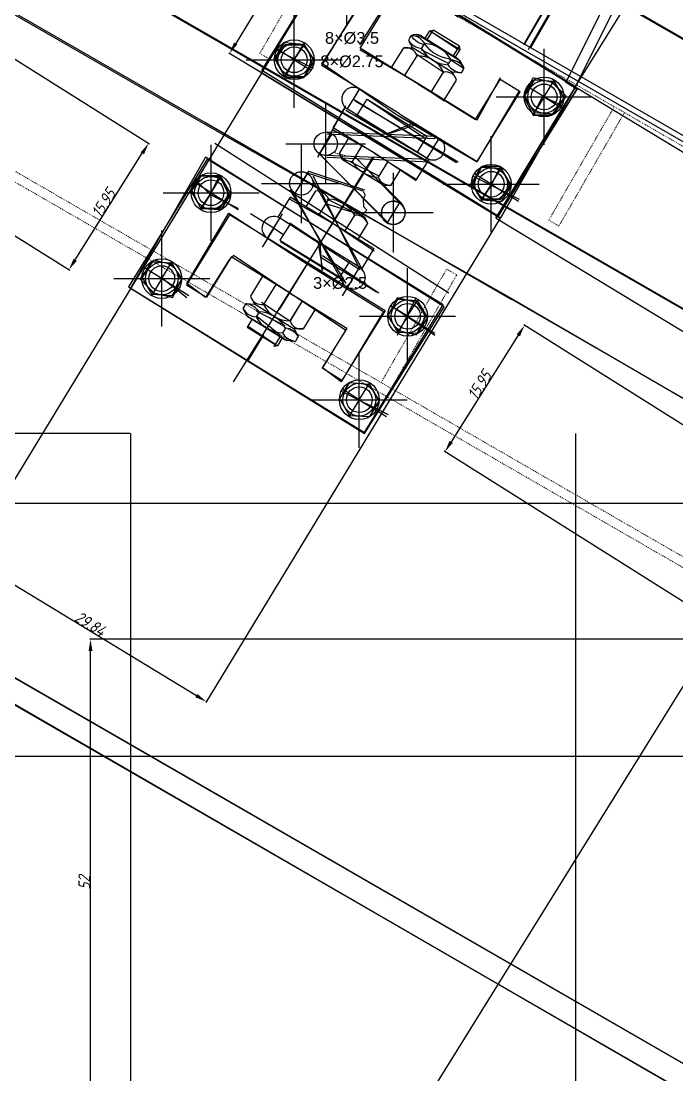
# Model space of a CAD drawing. Header units: millimetres. Extents: x 2787 to 6144, y -18 to 478.
# Drawn here: x 3109.3 to 3179.3, y 176.5 to 289 of the extents above; entities that cross this region are included whole.
import ezdxf

# ---------------------------------------------------------------- set-up
doc = ezdxf.new("R2010")
doc.units = ezdxf.units.MM
for name, pattern in [('ACAD_ISO02W100', [15, 12, -3]), ('CENTER', [50.8, 31.75, -6.35, 6.35, -6.35]), ('CENTER2', [28.575, 19.05, -3.175, 3.175, -3.175]), ('HIDDEN', [0.2, 0.1, -0.1])]:
    doc.linetypes.add(name, pattern=pattern)
for name, color, linetype in [('ADIM', 3, 'Continuous'), ('ADIM_CENTER', 1, 'Continuous'), ('ADIM_CLEAN', 3, 'Continuous'), ('ADIM_CLEAN_L', 3, 'Continuous')]:
    doc.layers.add(name, color=color, linetype=linetype)
for name, color, linetype, lineweight in [('图层1', 1, 'CENTER2', 25), ('图层2', 160, 'Continuous', 25), ('粗实线层', 7, 'Continuous', 35), ('虚线', 8, 'ACAD_ISO02W100', 13)]:
    doc.layers.add(name, color=color, linetype=linetype, lineweight=lineweight)
doc.styles.get("Standard").update_dxf_attribs({"font": 'gbeitc.shx', "bigfont": 'gbcbig.shx'})
doc.dimstyles.new('ADIM', dxfattribs={"dimscale": 0.5, "dimtxt": 2.5, "dimasz": 2.5, "dimexe": 0.18, "dimexo": 0.0625, "dimgap": 0.09, "dimtad": 1, "dimdec": 4, "dimzin": 0, "dimdsep": 46, "dimtxsty": 'Standard', "dimcen": 0.09, "dimadec": 0, "dimazin": 0, "dimtfac": 1, "dimtdec": 4, "dimtofl": 0, "dimtmove": 0, "dimatfit": 3, "dimfxl": 1, "dimtolj": 1, "dimtzin": 0, "dimarcsym": 0})

# ---------------------------------------------------------------- blocks, each defined once
blk = doc.blocks.new('*D18')
at = {"layer": 'ADIM', "color": 0, "lineweight": -2, "transparency": 16777216}
for p, q in [((3249.97, 223), (3116.64, 223)), ((3116.73, 172.25), (3116.73, 221.75)), ((3249.97, 171), (3116.64, 171))]:
    blk.add_line(p, q, dxfattribs=at)
at = {"layer": 'ADIM', "color": 0, "transparency": 16777216}
for points in [[(3116.52, 221.75), (3116.94, 221.75), (3116.73, 223)], [(3116.52, 172.25), (3116.94, 172.25), (3116.73, 171)]]:
    blk.add_solid(points, dxfattribs=at)
at = {"layer": 'Defpoints', "color": 0, "transparency": 16777216}
for p in [(3116.73, 223), (3250, 223), (3250, 171)]:
    blk.add_point(p, dxfattribs=at)
at = {"layer": 'ADIM', "color": 0, "transparency": 16777216, "insert": (3116.06, 197), "char_height": 1.25, "attachment_point": 5, "rotation": 90}
blk.add_mtext('\\A1;52', dxfattribs=at)
blk = doc.blocks.new('*D117')
at = {"layer": 'ADIM', "color": 0, "lineweight": -2, "transparency": 16777216}
for p, q in [((3192.47, 238.02), (3162.99, 256.58)), ((3162.4, 255.47), (3155.24, 244.09)), ((3183.97, 224.52), (3154.49, 243.08))]:
    blk.add_line(p, q, dxfattribs=at)
at = {"layer": 'ADIM', "color": 0, "transparency": 16777216}
for points in [[(3162.23, 255.58), (3162.58, 255.36), (3163.07, 256.53)], [(3155.06, 244.2), (3155.41, 243.98), (3154.57, 243.03)]]:
    blk.add_solid(points, dxfattribs=at)
at = {"layer": 'Defpoints', "color": 0, "transparency": 16777216}
for p in [(3154.57, 243.03), (3192.5, 238), (3184, 224.5)]:
    blk.add_point(p, dxfattribs=at)
at = {"layer": 'ADIM', "color": 0, "transparency": 16777216, "insert": (3158.25, 250.14), "char_height": 1.25, "attachment_point": 5, "rotation": 57.8043}
blk.add_mtext('\\A1;15.95', dxfattribs=at)
blk = doc.blocks.new('*D118')
at = {"layer": 'ADIM', "color": 0, "lineweight": -2, "transparency": 16777216}
for p, q in [((3183.98, 224.47), (3152.55, 173.77)), ((3208.98, 208.97), (3177.55, 158.27)), ((3153.66, 173.19), (3176.54, 159.01))]:
    blk.add_line(p, q, dxfattribs=at)
at = {"layer": 'ADIM', "color": 0, "transparency": 16777216}
for points in [[(3153.77, 173.37), (3153.55, 173.02), (3152.6, 173.85)], [(3176.65, 159.19), (3176.43, 158.83), (3177.6, 158.35)]]:
    blk.add_solid(points, dxfattribs=at)
at = {"layer": 'Defpoints', "color": 0, "transparency": 16777216}
for p in [(3184, 224.5), (3209, 209), (3177.6, 158.35)]:
    blk.add_point(p, dxfattribs=at)
at = {"layer": 'ADIM', "color": 0, "transparency": 16777216, "insert": (3165.45, 166.67), "char_height": 1.25, "attachment_point": 5, "rotation": 328.2011}
blk.add_mtext('\\A1;29.42', dxfattribs=at)
blk = doc.blocks.new('*D121')
at = {"layer": 'ADIM', "color": 0, "lineweight": -2, "transparency": 16777216}
for p, q in [((3185.47, 237.5), (3101.62, 237.5)), ((3101.71, 211.75), (3101.71, 236.25)), ((3185.47, 210.5), (3101.62, 210.5))]:
    blk.add_line(p, q, dxfattribs=at)
at = {"layer": 'ADIM', "color": 0, "transparency": 16777216}
for points in [[(3101.5, 236.25), (3101.92, 236.25), (3101.71, 237.5)], [(3101.5, 211.75), (3101.92, 211.75), (3101.71, 210.5)]]:
    blk.add_solid(points, dxfattribs=at)
at = {"layer": 'Defpoints', "color": 0, "transparency": 16777216}
for p in [(3101.71, 237.5), (3185.5, 237.5), (3185.5, 210.5)]:
    blk.add_point(p, dxfattribs=at)
at = {"layer": 'ADIM', "color": 0, "transparency": 16777216, "insert": (3101.04, 224), "char_height": 1.25, "attachment_point": 5, "rotation": 90}
blk.add_mtext('\\A1;27', dxfattribs=at)
blk = doc.blocks.new('*D144')
at = {"layer": 'ADIM', "color": 0, "lineweight": -2, "transparency": 16777216}
for p, q in [((3143.52, 297.53), (3174.95, 348.23)), ((3198.84, 333.31), (3175.96, 347.49)), ((3168.52, 282.03), (3199.95, 332.73))]:
    blk.add_line(p, q, dxfattribs=at)
at = {"layer": 'ADIM', "color": 0, "transparency": 16777216}
for points in [[(3176.07, 347.67), (3175.85, 347.31), (3174.9, 348.15)], [(3198.95, 333.48), (3198.73, 333.13), (3199.9, 332.65)]]:
    blk.add_solid(points, dxfattribs=at)
at = {"layer": 'Defpoints', "color": 0, "transparency": 16777216}
for p in [(3174.9, 348.15), (3143.5, 297.5), (3168.5, 282)]:
    blk.add_point(p, dxfattribs=at)
at = {"layer": 'ADIM', "color": 0, "transparency": 16777216, "insert": (3187.76, 340.97), "char_height": 1.25, "attachment_point": 5, "rotation": 328.2011}
blk.add_mtext('\\A1;29.42', dxfattribs=at)
blk = doc.blocks.new('*D147')
at = {"layer": 'ADIM', "color": 0, "lineweight": -2, "transparency": 16777216}
for p, q in [((3143.47, 297.52), (3140, 299.62)), ((3139.43, 298.51), (3132.23, 286.64)), ((3134.97, 283.52), (3131.5, 285.62))]:
    blk.add_line(p, q, dxfattribs=at)
at = {"layer": 'ADIM', "color": 0, "transparency": 16777216}
for points in [[(3139.25, 298.62), (3139.61, 298.4), (3140.08, 299.58)], [(3132.05, 286.75), (3132.41, 286.54), (3131.58, 285.58)]]:
    blk.add_solid(points, dxfattribs=at)
at = {"layer": 'Defpoints', "color": 0, "transparency": 16777216}
for p in [(3143.5, 297.5), (3131.58, 285.58), (3135, 283.5)]:
    blk.add_point(p, dxfattribs=at)
at = {"layer": 'ADIM', "color": 0, "transparency": 16777216, "insert": (3135.26, 292.92), "char_height": 1.25, "attachment_point": 5, "rotation": 58.7363}
blk.add_mtext('\\A1;16.38', dxfattribs=at)
blk = doc.blocks.new('*D148')
at = {"layer": 'ADIM', "color": 0, "lineweight": -2, "transparency": 16777216}
for p, q in [((3134.98, 283.47), (3103.55, 231.76)), ((3160.48, 267.97), (3129.05, 216.26)), ((3104.67, 231.19), (3128.03, 216.99))]:
    blk.add_line(p, q, dxfattribs=at)
at = {"layer": 'ADIM', "color": 0, "transparency": 16777216}
for points in [[(3104.77, 231.37), (3104.56, 231.01), (3103.6, 231.84)], [(3128.14, 217.17), (3127.92, 216.81), (3129.1, 216.34)]]:
    blk.add_solid(points, dxfattribs=at)
at = {"layer": 'Defpoints', "color": 0, "transparency": 16777216}
for p in [(3135, 283.5), (3160.5, 268), (3129.1, 216.34)]:
    blk.add_point(p, dxfattribs=at)
at = {"layer": 'ADIM', "color": 0, "transparency": 16777216, "insert": (3116.7, 224.66), "char_height": 1.25, "attachment_point": 5, "rotation": 328.707}
blk.add_mtext('\\A1;29.84', dxfattribs=at)
blk = doc.blocks.new('*D150')
at = {"layer": 'ADIM', "color": 0, "lineweight": -2, "transparency": 16777216}
for p, q in [((3168.53, 281.98), (3198.93, 263.53)), ((3160.03, 267.98), (3190.43, 249.53)), ((3198.2, 262.5), (3191, 250.64))]:
    blk.add_line(p, q, dxfattribs=at)
at = {"layer": 'ADIM', "color": 0, "transparency": 16777216}
for points in [[(3198.02, 262.61), (3198.38, 262.4), (3198.85, 263.57)], [(3190.82, 250.75), (3191.18, 250.53), (3190.35, 249.57)]]:
    blk.add_solid(points, dxfattribs=at)
at = {"layer": 'Defpoints', "color": 0, "transparency": 16777216}
for p in [(3168.5, 282), (3160, 268), (3190.35, 249.57)]:
    blk.add_point(p, dxfattribs=at)
at = {"layer": 'ADIM', "color": 0, "transparency": 16777216, "insert": (3194.03, 256.92), "char_height": 1.25, "attachment_point": 5, "rotation": 58.7363}
blk.add_mtext('\\A1;16.38', dxfattribs=at)
blk = doc.blocks.new('*D152')
at = {"layer": 'ADIM', "color": 0, "lineweight": -2, "transparency": 16777216}
for p, q in [((3173.6, 297.5), (3170.8, 298.9)), ((3167.51, 282.53), (3174.76, 297.02)), ((3168.51, 282.03), (3175.76, 296.52)), ((3176.84, 295.88), (3177.95, 295.32))]:
    blk.add_line(p, q, dxfattribs=at)
at = {"layer": 'ADIM', "color": 0, "transparency": 16777216}
for points in [[(3173.69, 297.68), (3173.51, 297.31), (3174.72, 296.94)], [(3176.93, 296.06), (3176.74, 295.69), (3175.72, 296.44)]]:
    blk.add_solid(points, dxfattribs=at)
at = {"layer": 'Defpoints', "color": 0, "transparency": 16777216}
for p in [(3174.72, 296.94), (3167.5, 282.5), (3168.5, 282)]:
    blk.add_point(p, dxfattribs=at)
at = {"layer": 'ADIM', "color": 0, "transparency": 16777216, "insert": (3171.94, 299.08), "char_height": 1.25, "attachment_point": 5, "rotation": 333.4349}
blk.add_mtext('\\A1;1.12', dxfattribs=at)
blk = doc.blocks.new('*D154')
at = {"layer": 'ADIM', "color": 0, "lineweight": -2, "transparency": 16777216}
for p, q in [((3121, 244.97), (3121, 117.49)), ((3168.5, 244.97), (3168.5, 117.49)), ((3122.25, 117.58), (3167.25, 117.58))]:
    blk.add_line(p, q, dxfattribs=at)
at = {"layer": 'ADIM', "color": 0, "transparency": 16777216}
for points in [[(3122.25, 117.79), (3122.25, 117.38), (3121, 117.58)], [(3167.25, 117.79), (3167.25, 117.38), (3168.5, 117.58)]]:
    blk.add_solid(points, dxfattribs=at)
at = {"layer": 'Defpoints', "color": 0, "transparency": 16777216}
for p in [(3121, 245), (3168.5, 245), (3168.5, 117.58)]:
    blk.add_point(p, dxfattribs=at)
at = {"layer": 'ADIM', "color": 0, "transparency": 16777216, "insert": (3144.75, 118.25), "char_height": 1.25, "attachment_point": 5}
blk.add_mtext('\\A1;47.5', dxfattribs=at)
blk = doc.blocks.new('*D155')
at = {"layer": 'ADIM', "color": 0, "lineweight": -2, "transparency": 16777216}
for p, q in [((3120.97, 297.5), (2986.36, 297.5)), ((2986.45, 246.25), (2986.45, 296.25)), ((3120.97, 245), (2986.36, 245))]:
    blk.add_line(p, q, dxfattribs=at)
at = {"layer": 'ADIM', "color": 0, "transparency": 16777216}
for points in [[(2986.24, 296.25), (2986.66, 296.25), (2986.45, 297.5)], [(2986.24, 246.25), (2986.66, 246.25), (2986.45, 245)]]:
    blk.add_solid(points, dxfattribs=at)
at = {"layer": 'Defpoints', "color": 0, "transparency": 16777216}
for p in [(2986.45, 297.5), (3121, 297.5), (3121, 245)]:
    blk.add_point(p, dxfattribs=at)
at = {"layer": 'ADIM', "color": 0, "transparency": 16777216, "insert": (2985.78, 271.25), "char_height": 1.25, "attachment_point": 5, "rotation": 90}
blk.add_mtext('\\A1;52.5', dxfattribs=at)
blk = doc.blocks.new('*D172')
at = {"layer": 'ADIM', "color": 0, "lineweight": -2, "transparency": 16777216}
for p, q in [((3093.53, 294.48), (3123.01, 275.92)), ((3085.03, 280.98), (3114.51, 262.42)), ((3115.1, 263.53), (3122.26, 274.91))]:
    blk.add_line(p, q, dxfattribs=at)
at = {"layer": 'ADIM', "color": 0, "transparency": 16777216}
for points in [[(3122.09, 275.02), (3122.44, 274.8), (3122.93, 275.97)], [(3114.92, 263.64), (3115.27, 263.42), (3114.43, 262.47)]]:
    blk.add_solid(points, dxfattribs=at)
at = {"layer": 'Defpoints', "color": 0, "transparency": 16777216}
for p in [(3093.5, 294.5), (3085, 281), (3122.93, 275.97)]:
    blk.add_point(p, dxfattribs=at)
at = {"layer": 'ADIM', "color": 0, "transparency": 16777216, "insert": (3118.11, 269.58), "char_height": 1.25, "attachment_point": 5, "rotation": 57.8043}
blk.add_mtext('\\A1;15.95', dxfattribs=at)

msp = doc.modelspace()

# ---------------------------------------------------------------- linework, layer by layer
at = {"color": 7, "linetype": 'Continuous'}
for p, q in [((3301.98786, 206.39642), (2916.78722, 428.70611)), ((3293.99028, 192.53862), (2941.90922, 395.73441)), ((3205.46326, 160.0732), (2948.79704, 308.25951)), ((3128.9315, 278.18382), (3082.11669, 305.18357)), ((3171.01148, 300.34857), (3163.07398, 286.60041)), ((3171.66107, 299.97368), (3163.72357, 286.22553)), ((3168.21026, 293.99671), (3214.11423, 267.50472)), ((3161.71407, 259.25679), (3128.9315, 278.18382)), ((3210.45581, 231.11574), (3161.62254, 259.35495))]:
    msp.add_line(p, q, dxfattribs=at)
for p, q in [((3141.42877, 284.27869), (3146.02364, 291.72514)), ((3145.58784, 286.25544), (3148.1512, 290.41232)), ((3150.83894, 287.2322), (3150.67484, 286.96626)), ((3150.75824, 287.282), (3150.75824, 287.282)), ((3150.83894, 287.2322), (3151.00304, 287.49815)), ((3151.00304, 287.49815), (3151.9074, 287.4542)), ((3151.9074, 287.4542), (3156.16252, 284.82856)), ((3152.43602, 287.12801), (3152.95816, 287.98087)), ((3152.64878, 286.99673), (3152.43602, 287.12801)), ((3152.64878, 286.99673), (3153.32117, 288.06962)), ((3152.95816, 287.98087), (3153.32117, 288.06962)), ((3152.95816, 287.98087), (3156.19251, 285.9851)), ((3156.1123, 286.34688), (3153.32117, 288.06962)), ((3145.51029, 286.13254), (3145.58784, 286.25544)), ((3151.68021, 282.32536), (3145.51029, 286.13254)), ((3148.86138, 284.06515), (3150.18548, 286.1857)), ((3150.18548, 286.1857), (3151.11971, 286.17766)), ((3150.67484, 286.96626), (3151.11971, 286.17766)), ((3153.25559, 284.87843), (3151.11971, 286.17766)), ((3152.08454, 286.0964), (3152.41644, 286.626)), ((3155.44761, 285.26969), (3156.1123, 286.34688)), ((3155.66037, 285.13841), (3156.19252, 285.98506)), ((3156.19252, 285.98506), (3156.1123, 286.34688)), ((3150.26769, 283.19737), (3151.59529, 285.31574)), ((3150.26769, 283.19737), (3151.59529, 285.31574)), ((3153.25559, 284.87843), (3155.39147, 283.57919)), ((3154.88967, 284.36548), (3155.21787, 284.89737)), ((3155.44761, 285.26969), (3155.66037, 285.13841)), ((3156.63931, 284.0541), (3156.16252, 284.82856)), ((3149.71098, 279.13402), (3141.42877, 284.27869)), ((3151.66535, 282.33494), (3148.84634, 284.07443)), ((3151.68021, 282.32536), (3148.86138, 284.06515)), ((3156.4752, 283.78815), (3156.3111, 283.52221)), ((3156.4752, 283.78815), (3156.63931, 284.0541)), ((3150.25247, 283.20635), (3150.25265, 283.20665)), ((3151.66517, 282.33464), (3150.25247, 283.20635)), ((3151.68039, 282.32566), (3150.26769, 283.19737)), ((3153.09281, 281.4535), (3154.41304, 283.59306)), ((3153.09281, 281.4535), (3154.42402, 283.5696)), ((3154.49922, 280.58587), (3155.81204, 282.71343)), ((3155.81204, 282.71343), (3155.39147, 283.57919)), ((3156.3111, 283.52221), (3155.39147, 283.57919)), ((3156.2448, 283.52929), (3156.25015, 283.52598)), ((3157.83527, 278.52776), (3160.48348, 282.80263)), ((3162.61104, 281.48981), (3160.48348, 282.80263)), ((3151.66535, 282.33494), (3157.83527, 278.52776)), ((3151.68021, 282.32536), (3151.68039, 282.32566)), ((3151.68021, 282.32536), (3154.49922, 280.58587)), ((3151.68021, 282.32536), (3153.09281, 281.4535)), ((3158.00095, 274.01869), (3162.61104, 281.48981)), ((3145.20771, 278.97714), (3146.25138, 280.68324)), ((3146.25138, 280.68324), (3152.63703, 276.74961)), ((3142.62229, 277.63806), (3143.93511, 279.76562)), ((3152.64569, 274.38552), (3144.14012, 279.64434)), ((3148.40049, 277.01024), (3145.20771, 278.97714)), ((3148.40049, 277.01024), (3151.25837, 278.17687)), ((3149.70347, 279.13868), (3158.00095, 274.01869)), ((3149.71098, 279.13402), (3149.71099, 279.13404)), ((3149.71098, 279.13402), (3153.96609, 276.50838)), ((3153.6547, 276.69463), (3142.01178, 277.15793)), ((3147.09016, 274.88114), (3142.62229, 277.63806)), ((3144.32433, 276.5878), (3143.27194, 274.88708)), ((3147.09016, 274.88114), (3144.32433, 276.5878)), ((3147.74175, 275.94268), (3147.72411, 275.91411)), ((3147.74175, 275.94268), (3147.74175, 275.94268)), ((3148.28204, 276.81828), (3148.27928, 276.81843)), ((3152.63703, 276.74961), (3151.6032, 275.03754)), ((3148.3913, 267.47379), (3141.10003, 274.917)), ((3152.86981, 274.23711), (3141.7501, 274.67186)), ((3143.63508, 274.22235), (3143.27194, 274.88708)), ((3145.70475, 275.73602), (3144.65979, 274.04154)), ((3147.08767, 274.88268), (3145.70475, 275.73602)), ((3147.08767, 274.88268), (3151.54869, 272.1147)), ((3147.08767, 274.88268), (3148.46846, 274.02593)), ((3145.84774, 272.85702), (3143.63508, 274.22235)), ((3144.97084, 274.54594), (3150.00533, 269.35256)), ((3148.46846, 274.02593), (3147.43991, 272.34779)), ((3151.54869, 272.1147), (3152.86981, 274.23711)), ((3152.6457, 274.38553), (3152.64569, 274.38552)), ((3152.86981, 274.23711), (3152.88879, 274.26759)), ((3152.86981, 274.23711), (3153.00726, 274.23174)), ((3145.84282, 270.87828), (3139.80203, 272.81346)), ((3145.84298, 272.85996), (3148.05564, 271.49462)), ((3146.04961, 273.19482), (3146.05359, 273.19239)), ((3148.8229, 271.50522), (3149.87587, 273.20559)), ((3151.99689, 273.31702), (3151.97926, 273.28844)), ((3145.68823, 262.59863), (3140.31268, 272.34237)), ((3148.05564, 271.49462), (3148.8229, 271.50522)), ((3148.8213, 271.50619), (3148.8229, 271.50522)), ((3138.05267, 270.23253), (3136.73985, 268.10497)), ((3142.52054, 267.4756), (3138.05267, 270.23253)), ((3143.84372, 260.79495), (3138.208, 270.99352)), ((3138.49478, 270.48766), (3138.49019, 270.49568)), ((3138.49096, 270.48147), (3138.49478, 270.48766)), ((3139.75471, 269.18227), (3140.80283, 270.88563)), ((3141.55982, 270.85918), (3140.80283, 270.88563)), ((3143.77248, 269.49385), (3141.55982, 270.85918)), ((3145.84587, 270.87211), (3145.84282, 270.87828)), ((3142.52054, 267.4756), (3139.75471, 269.18227)), ((3141.13513, 268.33047), (3142.18099, 270.02439)), ((3143.48721, 269.01128), (3141.86967, 269.52016)), ((3143.47124, 269.0163), (3143.56109, 269.16192)), ((3143.56109, 269.16192), (3143.56505, 269.15945)), ((3143.76772, 269.49678), (3145.98038, 268.13145)), ((3149.7247, 269.63471), (3149.1522, 269.81811)), ((3149.72747, 269.63919), (3149.70412, 269.60135)), ((3131.58205, 268.32108), (3126.98718, 260.87463)), ((3139.89473, 263.2258), (3131.58205, 268.32108)), ((3145.45507, 262.73239), (3136.94019, 267.97612)), ((3142.51804, 267.47714), (3141.13513, 268.33047)), ((3143.47124, 269.0163), (3145.68277, 268.32055)), ((3143.90306, 266.62724), (3144.94168, 268.29916)), ((3145.98038, 268.13145), (3146.31501, 267.44093)), ((3138.01532, 267.32114), (3136.95849, 265.62316)), ((3141.20522, 265.34958), (3138.01532, 267.32114)), ((3142.51804, 267.47714), (3146.99273, 264.7313)), ((3142.51804, 267.47714), (3143.90306, 266.62724)), ((3146.31501, 267.44093), (3145.26747, 265.73721)), ((3146.31342, 267.44192), (3146.31501, 267.44093)), ((3148.38853, 267.46931), (3148.76934, 267.3495)), ((3141.86396, 266.41714), (3141.88159, 266.44572)), ((3141.86396, 266.41714), (3141.86396, 266.41714)), ((3136.95849, 265.62316), (3143.33818, 261.67988)), ((3141.32367, 265.54154), (3141.20522, 265.34958)), ((3141.20522, 265.34958), (3141.32367, 265.54154)), ((3141.20522, 265.34958), (3141.4442, 262.27202)), ((3141.32367, 265.54154), (3141.3223, 265.54394)), ((3146.99273, 264.7313), (3145.68823, 262.59863)), ((3131.68051, 263.71721), (3129.11474, 259.56181)), ((3131.75558, 263.84164), (3131.68051, 263.71721)), ((3137.9255, 260.03446), (3131.75558, 263.84164)), ((3139.8872, 263.23042), (3148.18467, 258.11042)), ((3139.89473, 263.2258), (3139.89472, 263.22578)), ((3139.89473, 263.2258), (3144.14985, 260.60016)), ((3143.33818, 261.67988), (3144.40476, 263.37174)), ((3145.45506, 262.73237), (3145.45507, 262.73239)), ((3145.68823, 262.59863), (3145.66949, 262.568)), ((3145.68823, 262.59863), (3145.75467, 262.47819)), ((3135.1063, 261.77365), (3133.8048, 259.63915)), ((3137.91027, 260.04344), (3135.09126, 261.78293)), ((3137.9255, 260.03446), (3135.1063, 261.77365)), ((3126.98718, 260.87463), (3129.11474, 259.56181)), ((3136.51261, 260.90587), (3135.21464, 258.76923)), ((3136.51261, 260.90587), (3135.21464, 258.76923)), ((3136.49776, 260.91546), (3136.49757, 260.91516)), ((3137.91046, 260.04374), (3136.49776, 260.91546)), ((3137.92531, 260.03416), (3136.51261, 260.90587)), ((3137.91027, 260.04344), (3144.08019, 256.23626)), ((3137.9255, 260.03446), (3137.92531, 260.03416)), ((3137.9255, 260.03446), (3140.74451, 258.29498)), ((3137.9255, 260.03446), (3139.33829, 259.1629)), ((3133.8048, 259.63915), (3134.23097, 258.80775)), ((3139.33829, 259.1629), (3138.01806, 257.02333)), ((3139.33829, 259.1629), (3138.04396, 257.02404)), ((3133.16251, 258.58575), (3132.9984, 258.31981)), ((3132.9984, 258.31981), (3133.44327, 257.53121)), ((3133.0818, 258.63555), (3133.0818, 258.63555)), ((3133.16251, 258.58575), (3133.32661, 258.8517)), ((3133.32661, 258.8517), (3134.23097, 258.80775)), ((3136.35011, 257.48139), (3134.23097, 258.80775)), ((3134.73631, 257.98184), (3134.41181, 257.44766)), ((3140.74451, 258.29498), (3139.43169, 256.16742)), ((3148.18467, 258.11042), (3143.57458, 250.6393)), ((3133.44327, 257.53121), (3137.69839, 254.90557)), ((3133.9719, 257.20502), (3133.44379, 256.35585)), ((3134.18465, 257.07374), (3133.9719, 257.20502)), ((3136.35011, 257.48139), (3138.46926, 256.15504)), ((3133.44379, 256.35585), (3136.67814, 254.36008)), ((3137.54144, 256.25092), (3137.21323, 255.71903)), ((3139.43169, 256.16742), (3138.46926, 256.15504)), ((3138.93263, 255.35864), (3138.46926, 256.15504)), ((3144.08019, 256.23626), (3141.44702, 251.95212)), ((3136.98349, 255.34671), (3136.3188, 254.26952)), ((3137.19624, 255.21542), (3136.67818, 254.36008)), ((3136.98349, 255.34671), (3137.19624, 255.21542)), ((3138.60443, 254.82675), (3137.69839, 254.90557)), ((3138.76853, 255.0927), (3138.60443, 254.82675)), ((3138.76853, 255.0927), (3138.93263, 255.35864)), ((3138.89657, 255.41473), (3138.90192, 255.41142)), ((3136.67818, 254.36008), (3136.3188, 254.26952)), ((3143.57458, 250.6393), (3141.44702, 251.95212))]:
    msp.add_line(p, q)
for points in [[(3167.45212, 282.54174), (3168.64068, 281.80833), (3160.23863, 268.19196), (3135.02707, 283.74888), (3143.42912, 297.36525), (3156.18062, 289.49687)], [(3145.84587, 270.87211), (3146.05635, 270.44698), (3145.82445, 270.01644), (3145.87274, 269.21899), (3146.23902, 268.84113), (3145.67951, 268.31749)]]:
    msp.add_lwpolyline(points)
for points in [[(3135.09405, 283.74701), (3160.30561, 268.19009), (3168.70766, 281.80646), (3143.4961, 297.36338)], [(3120.78251, 260.66412), (3145.99407, 245.1072), (3154.39612, 258.72357), (3129.18456, 274.28049)]]:
    msp.add_lwpolyline(points, close=True)
for centre, radius in [((3138.47809, 284.90285), 2.125), ((3138.47809, 284.90285), 1.375), ((3165.15502, 280.93473), 2.125), ((3165.15502, 280.93473), 1.375), ((3141.84618, 275.91895), 1.25), ((3159.51485, 271.60388), 2.125), ((3129.59493, 270.69854), 2.125), ((3139.24113, 271.69719), 1.25), ((3159.51485, 271.60388), 1.375), ((3129.59493, 270.69854), 1.375), ((3149.04771, 268.53757), 1.25), ((3149.06829, 268.57093), 1.25), ((3124.33853, 261.52835), 2.125), ((3124.33853, 261.52835), 1.375), ((3150.58656, 257.50093), 2.125), ((3150.58656, 257.50093), 1.375), ((3145.42832, 248.59136), 2.125), ((3145.42832, 248.59136), 1.375)]:
    msp.add_circle(centre, radius)
for centre, radius, start, end in [((3150.87562, 285.71029), 1.79239, 30.7229581, 85.9233105), ((3150.37837, 284.92097), 1.27935, 17.9730975, 98.6715525), ((3152.41138, 288.2033), 2.1321, 215.4643928, 261.1818758), ((3155.07391, 287.80252), 3.44198, 209.7146966, 266.931572), ((3152.29871, 283.30089), 3.32719, 28.6740582, 87.9722104), ((3151.68997, 282.30479), 3.01244, 24.8258158, 91.8010019), ((3154.97358, 282.86595), 2.04606, 35.4999467, 83.1427098), ((3156.48111, 285.42842), 1.91378, 213.7392975, 264.903359), ((3154.6678, 282.41159), 1.18338, 14.7772944, 101.8879829), ((3144.80003, 280.70595), 1.25, 58.3231343, 238.134317), ((3144.80003, 280.70595), 1.25, 327.9174316, 329.1718371), ((3153.30968, 275.4446), 1.25, 237.9144148, 58.3231343), ((3144.66232, 275.60746), 1.56592, 207.3897692, 269.90746), ((3147.69901, 275.9016), 3.56324, 211.4672846, 265.8299447), ((3148.70728, 272.87355), 1.3721, 202.5306151, 274.8636076), ((3140.78251, 269.31984), 1.56592, 26.7388086, 89.2564994), ((3141.88152, 266.47376), 3.56324, 30.8163239, 85.178984), ((3136.28728, 266.91018), 1.25, 58.5119516, 238.3231343), ((3145.04015, 266.93059), 1.3721, 21.782661, 94.1156535), ((3136.28728, 266.91018), 1.25, 327.4744315, 328.728837), ((3144.80626, 261.66394), 1.25, 238.3231343, 58.7318538), ((3135.02171, 260.03395), 1.27935, 197.9747161, 278.6731711), ((3134.53923, 259.23552), 1.79239, 210.7229581, 265.9233105), ((3132.99976, 256.7448), 2.1321, 35.4643928, 81.1818758), ((3134.55206, 254.54479), 3.44198, 29.7146966, 86.931572), ((3137.94826, 260.03496), 3.01244, 204.8452667, 271.8204528), ((3137.33096, 259.04414), 3.32719, 208.6740582, 267.9722104), ((3139.1883, 257.3255), 1.18338, 194.7582857, 281.8689742), ((3138.91934, 256.84843), 2.04606, 213.5035588, 261.1463219), ((3137.30512, 254.35179), 1.91378, 31.7429096, 82.9069711)]:
    msp.add_arc(centre, radius, start, end)
at = {"layer": 'ADIM_CENTER', "linetype": 'CENTER'}
for p, q in [((3144.09913, 288.62332), (3144.09913, 298.87332)), ((3144.09913, 288.99832), (3144.09913, 298.49832)), ((3138.47809, 279.77785), (3138.47809, 290.02785)), ((3138.47809, 280.15285), (3138.47809, 289.65285)), ((3138.47809, 280.52785), (3138.47809, 289.27785)), ((3165.15502, 275.80973), (3165.15502, 286.05973)), ((3133.35309, 284.90285), (3143.60309, 284.90285)), ((3133.72809, 284.90285), (3143.22809, 284.90285)), ((3134.10309, 284.90285), (3142.85309, 284.90285)), ((3165.15502, 276.18473), (3165.15502, 285.68473)), ((3165.15502, 276.55973), (3165.15502, 285.30973)), ((3160.03002, 280.93473), (3170.28002, 280.93473)), ((3160.40502, 280.93473), (3169.90502, 280.93473)), ((3160.78002, 280.93473), (3169.53002, 280.93473)), ((3141.84618, 271.66895), (3141.84618, 280.16895)), ((3129.59493, 265.57354), (3129.59493, 275.82354)), ((3137.59618, 275.91895), (3146.09618, 275.91895)), ((3139.24113, 267.44719), (3139.24113, 275.94719)), ((3159.51485, 266.47888), (3159.51485, 276.72888)), ((3159.51485, 266.85388), (3159.51485, 276.35388)), ((3159.51485, 267.22888), (3159.51485, 275.97888)), ((3129.59493, 265.94854), (3129.59493, 275.44854)), ((3129.59493, 266.32354), (3129.59493, 275.07354)), ((3149.06829, 264.32093), (3149.06829, 272.82093)), ((3134.99113, 271.69719), (3143.49113, 271.69719)), ((3154.38985, 271.60388), (3164.63985, 271.60388)), ((3154.76485, 271.60388), (3164.26485, 271.60388)), ((3155.13985, 271.60388), (3163.88985, 271.60388)), ((3124.46993, 270.69854), (3134.71993, 270.69854)), ((3124.84493, 270.69854), (3134.34493, 270.69854)), ((3125.21993, 270.69854), (3133.96993, 270.69854)), ((3144.81829, 268.57093), (3153.31829, 268.57093)), ((3124.33853, 256.40335), (3124.33853, 266.65335)), ((3124.33853, 256.77835), (3124.33853, 266.27835)), ((3124.33853, 257.15335), (3124.33853, 265.90335)), ((3150.58656, 252.37593), (3150.58656, 262.62593)), ((3119.21353, 261.52835), (3129.46353, 261.52835)), ((3119.58853, 261.52835), (3129.08853, 261.52835)), ((3119.96353, 261.52835), (3128.71353, 261.52835)), ((3150.58656, 252.75093), (3150.58656, 262.25093)), ((3150.58656, 253.12593), (3150.58656, 261.87593)), ((3145.46156, 257.50093), (3155.71156, 257.50093)), ((3145.83656, 257.50093), (3155.33656, 257.50093)), ((3146.21156, 257.50093), (3154.96156, 257.50093)), ((3145.42832, 243.46636), (3145.42832, 253.71636)), ((3145.42832, 243.84136), (3145.42832, 253.34136)), ((3145.42832, 244.21636), (3145.42832, 252.96636)), ((3140.30332, 248.59136), (3150.55332, 248.59136)), ((3140.67832, 248.59136), (3150.17832, 248.59136)), ((3141.05332, 248.59136), (3149.80332, 248.59136))]:
    msp.add_line(p, q, dxfattribs=at)
at = {"layer": 'ADIM_CLEAN'}
for points in [[(3168.5, 282), (3143.5, 297.5), (3156, 289.5), (3143.5, 297.5), (3135, 283.5), (3160.5, 268), (3168.5, 282), (3160, 268), (3168.5, 282), (3167.5, 282.5)], [(3143.5, 297.5), (3168.5, 282), (3160.5, 268), (3135, 283.5)], [(3139.5, 286.5), (3140.5, 285), (3139.5, 283), (3137.5, 283), (3136.5, 285), (3137.5, 286.5)], [(3137.5, 286.5), (3136.5, 285), (3137.5, 283), (3138.5, 285), (3139.5, 286.5)], [(3137.5, 283), (3139.5, 283), (3140.5, 285), (3139.5, 286.5), (3138.5, 285)], [(3167.5, 281), (3166, 279), (3164, 279), (3163, 281), (3164, 283), (3166, 282.5)], [(3166, 279), (3167.5, 281), (3166.5, 280), (3167, 280), (3165, 281), (3164, 279)], [(3146, 245), (3154.5, 258.5), (3129, 274.5), (3121, 260.5)], [(3130.5, 272.5), (3131.5, 270.5), (3131, 269.5), (3131.5, 270.5), (3130.5, 269), (3128.5, 269), (3127.5, 271), (3128.5, 272.5)], [(3128.5, 269), (3129.5, 270.5), (3128, 272), (3128, 271.5), (3128.5, 272.5), (3127.5, 271)], [(3128.5, 272.5), (3128, 271.5), (3128, 272), (3129.5, 270.5), (3130.5, 272.5)], [(3130.5, 272.5), (3129.5, 270.5), (3132.5, 269), (3129.5, 270.5), (3128.5, 269), (3130.5, 269), (3131.5, 270.5)], [(3160.5, 273.5), (3161.5, 271.5), (3161, 270.5), (3161.5, 271.5), (3160.5, 270), (3158.5, 270), (3157.5, 271.5), (3158.5, 273.5)], [(3158.5, 273.5), (3157.5, 271.5), (3158.5, 270), (3159.5, 271.5), (3160.5, 273.5)], [(3159.5, 271.5), (3158.5, 270), (3160.5, 270), (3161.5, 271.5), (3160.5, 273.5)], [(3148, 258), (3143.5, 250.5), (3141.5, 252), (3144, 256), (3132, 264), (3131.5, 263.5), (3129, 259.5), (3127, 261), (3131.5, 268.5), (3140, 263)], [(3125.5, 263), (3123.5, 263.5), (3122, 261.5), (3123.5, 260), (3125.5, 259.5), (3126.5, 261.5)], [(3152.5, 257.5), (3151.5, 255.5), (3149.5, 256), (3148.5, 257.5), (3149.5, 259.5), (3151.5, 259)]]:
    msp.add_lwpolyline(points, close=True, dxfattribs=at)
msp.add_lwpolyline([(3156.5, 284), (3155, 285, -0.210927936), (3152.5, 286.5, -0.264669615), (3151, 287.5, -0.245625189), (3152, 287.5), (3156, 285)], format="xyb", close=True, dxfattribs=at)
for centre, radius in [((3138.47809, 284.90285), 2.125), ((3138.47809, 284.90285), 1.75), ((3138.47809, 284.90285), 1.375), ((3165.15502, 280.93473), 2.125), ((3165.15502, 280.93473), 1.75), ((3165.15502, 280.93473), 1.375), ((3141.84618, 275.91895), 1.25), ((3159.51485, 271.60388), 2.125), ((3129.59493, 270.69854), 2.125), ((3129.59493, 270.69854), 1.75), ((3139.24113, 271.69719), 1.25), ((3159.51485, 271.60388), 1.75), ((3159.51485, 271.60388), 1.375), ((3129.59493, 270.69854), 1.375), ((3149.06829, 268.57093), 1.25), ((3124.33853, 261.52835), 2.125), ((3124.33853, 261.52835), 1.75), ((3124.33853, 261.52835), 1.375), ((3150.58656, 257.50093), 2.125), ((3150.58656, 257.50093), 1.75), ((3150.58656, 257.50093), 1.375), ((3145.42832, 248.59136), 2.125), ((3145.42832, 248.59136), 1.75), ((3145.42832, 248.59136), 1.375)]:
    msp.add_circle(centre, radius, dxfattribs=at)
at = {"layer": 'ADIM_CLEAN_L'}
for p, q in [((2917, 428), (3301.5, 206)), ((2942, 395.5), (3294, 192.5)), ((2950, 310.5), (3205.5, 163)), ((2949, 308.5), (3205.5, 160)), ((3082, 305), (3129, 278)), ((3163, 286.5), (3171, 300.5)), ((3163.5, 286), (3171.5, 300)), ((3168, 294), (3214, 267.5)), ((3141.5, 284.5), (3146, 291.5)), ((3145.5, 286.5), (3148, 290.5)), ((3153, 288), (3156, 286)), ((3136.5, 286), (3140.5, 284)), ((3145.5, 286), (3151.5, 282.5)), ((3152, 286), (3155, 284.5)), ((3154.5, 283.5), (3151.5, 285.5)), ((3141.5, 284.5), (3149.5, 279)), ((3158, 278.5), (3160.5, 283)), ((3151.5, 282.5), (3154.5, 280.5)), ((3151.5, 282.5), (3158, 278.5)), ((3158, 274), (3162.5, 281.5)), ((3145, 280.5), (3156, 274)), ((3146.5, 280.5), (3152.5, 276.5)), ((3141, 274.5), (3144, 280)), ((3144, 279.5), (3152.5, 274.5)), ((3145, 279), (3148.5, 277)), ((3149.5, 279), (3154, 276.5)), ((3149.5, 279), (3158, 274)), ((3129, 278), (3161.5, 259.5)), ((3142, 277), (3153.5, 276.5)), ((3142.5, 277.5), (3147, 275)), ((3148.5, 277), (3151.5, 278)), ((3130, 276), (3155, 260)), ((3141, 275), (3148.5, 267.5)), ((3147, 275), (3151.5, 272)), ((3132, 250.5), (3147, 274.5)), ((3142, 274.5), (3153, 274)), ((3144.5, 274), (3147.5, 272.5)), ((3145, 274.5), (3150, 269.5)), ((3140, 273), (3146, 271)), ((3140.5, 272.5), (3145.5, 262.5)), ((3157.5, 272.5), (3162.5, 270)), ((3138, 271), (3144, 261)), ((3138, 270), (3142.5, 267.5)), ((3145, 268.5), (3142, 270)), ((3137, 268), (3145.5, 262.5)), ((3141, 268.5), (3147, 264.5)), ((3138, 267.5), (3141, 265.5)), ((3137, 265.5), (3143.5, 261.5)), ((3141, 265.5), (3141.5, 262.5)), ((3141.5, 264), (3147.5, 260)), ((3124.5, 261.5), (3127, 259.5)), ((3135, 259), (3138, 257)), ((3149.5, 255.5), (3151.5, 259.5)), ((3161.5, 259.5), (3210.5, 231)), ((3137.5, 256.5), (3134.5, 258)), ((3149, 258.5), (3153.5, 255.5)), ((3133.5, 257.5), (3137.5, 255)), ((3134.5, 257.5), (3137, 255.5)), ((3133.5, 256.5), (3136.5, 254.5)), ((3143.5, 249.5), (3148.5, 247))]:
    msp.add_line(p, q, dxfattribs=at)
at = {"layer": '图层1'}
for p, q in [((3138.47809, 284.90285), (3136.67363, 286.02514)), ((3138.47809, 284.90285), (3139.59234, 286.71229)), ((3154.01088, 286.15623), (3154.00976, 286.1544)), ((3138.47809, 284.90285), (3137.36385, 283.09341)), ((3138.47809, 284.90285), (3140.28256, 283.78056)), ((3153.23534, 284.89273), (3153.2344, 284.8912)), ((3156.16657, 283.53116), (3156.16659, 283.54066)), ((3165.15502, 280.93473), (3166.26927, 282.74417)), ((3145.45271, 281.77914), (3144.13673, 279.64646)), ((3144.80003, 280.70595), (3145.4581, 281.77579)), ((3151.66535, 282.33494), (3151.66517, 282.33464)), ((3165.15502, 280.93473), (3163.35055, 282.05702)), ((3144.80003, 280.70595), (3155.78816, 273.92568)), ((3165.15502, 280.93473), (3164.04077, 279.12529)), ((3165.15502, 280.93473), (3166.95948, 279.81244)), ((3143.47564, 278.5751), (3143.45801, 278.54653)), ((3142.49567, 276.98697), (3141.03997, 274.62785)), ((3141.17264, 274.84286), (3141.78684, 275.83823)), ((3147.74175, 275.94268), (3147.72418, 275.91406)), ((3153.30968, 275.4446), (3153.97084, 276.50548)), ((3153.31438, 275.45213), (3152.6533, 274.3808)), ((3146.83957, 274.47287), (3132.07708, 250.42215)), ((3129.59493, 270.69854), (3130.70918, 272.50798)), ((3138.48646, 270.48962), (3140.03353, 272.99681)), ((3139.90085, 272.7818), (3139.28666, 271.78643)), ((3151.99689, 273.31702), (3151.97926, 273.28844)), ((3159.51485, 271.60388), (3157.71038, 272.72617)), ((3159.51485, 271.60388), (3160.6291, 273.41332)), ((3129.59493, 270.69854), (3127.79047, 271.82083)), ((3159.51485, 271.60388), (3158.4006, 269.79444)), ((3159.51485, 271.60388), (3161.31931, 270.48159)), ((3159.51485, 271.60388), (3162.41599, 269.79951)), ((3129.59493, 270.69854), (3128.48068, 268.8891)), ((3129.59493, 270.69854), (3131.39939, 269.57625)), ((3129.59493, 270.69854), (3132.49607, 268.89417)), ((3156.13639, 270.72327), (3156.13648, 270.76267)), ((3149.72747, 269.63919), (3148.38853, 267.46931)), ((3149.70412, 269.60135), (3149.72747, 269.63919)), ((3136.28728, 266.91018), (3133.8023, 268.44356)), ((3135.62079, 265.84552), (3136.93677, 267.9782)), ((3136.28728, 266.91018), (3137.23556, 268.44214)), ((3136.28728, 266.91018), (3135.04402, 264.90167)), ((3136.28728, 266.91018), (3135.62621, 265.8422)), ((3136.28728, 266.91018), (3137.35106, 266.25377)), ((3148.38853, 267.46931), (3148.41188, 267.50715)), ((3140.54145, 264.28513), (3140.57396, 264.26507)), ((3141.32544, 263.80136), (3147.27541, 260.12991)), ((3124.33853, 261.52835), (3122.53406, 262.65064)), ((3124.33853, 261.52835), (3125.45277, 263.33779)), ((3144.80163, 261.65637), (3145.4627, 262.7277)), ((3124.33853, 261.52835), (3123.22428, 259.71891)), ((3124.33853, 261.52835), (3126.14299, 260.40606)), ((3124.33853, 261.52835), (3127.23967, 259.72398)), ((3144.80626, 261.66394), (3143.5992, 259.68815)), ((3144.80626, 261.66394), (3144.15457, 260.59722)), ((3150.58656, 257.50093), (3151.7008, 259.31037)), ((3150.58656, 257.50093), (3148.78209, 258.62322)), ((3150.58656, 257.50093), (3149.47231, 255.69149)), ((3150.58656, 257.50093), (3152.39102, 256.37864)), ((3150.58656, 257.50093), (3153.4877, 255.69656)), ((3145.42832, 248.59136), (3146.54256, 250.4008)), ((3145.42832, 248.59136), (3143.62385, 249.71365)), ((3145.42832, 248.59136), (3144.31407, 246.78192)), ((3145.42832, 248.59136), (3147.23278, 247.46907)), ((3145.42832, 248.59136), (3148.32946, 246.78699))]:
    msp.add_line(p, q, dxfattribs=at)
at = {"layer": '图层2'}
for p, q in [((3137.41445, 286.74202), (3136.37586, 285.03283)), ((3136.67363, 286.02514), (3136.88592, 285.89311)), ((3136.88592, 285.89311), (3137.41445, 286.74202)), ((3137.41445, 286.74202), (3139.51401, 286.57948)), ((3139.51401, 286.57948), (3140.59795, 284.75506)), ((3136.37586, 285.03283), (3137.42298, 283.18944)), ((3140.60109, 284.76008), (3139.53945, 283.06511)), ((3140.07027, 283.9126), (3140.60109, 284.76008)), ((3140.28256, 283.78056), (3140.07027, 283.9126)), ((3139.53945, 283.06511), (3137.42298, 283.18944)), ((3164.09138, 282.7739), (3163.05279, 281.06471)), ((3163.56284, 281.92498), (3164.09138, 282.7739)), ((3164.09138, 282.7739), (3166.19094, 282.61135)), ((3166.19094, 282.61135), (3167.27487, 280.78694)), ((3163.35055, 282.05702), (3163.56284, 281.92498)), ((3163.05279, 281.06471), (3164.09991, 279.22132)), ((3167.27802, 280.79196), (3166.21637, 279.09699)), ((3166.74719, 279.94447), (3167.27802, 280.79196)), ((3166.21637, 279.09699), (3164.09991, 279.22132)), ((3166.95948, 279.81244), (3166.74719, 279.94447)), ((3128.53129, 272.53771), (3127.4927, 270.82852)), ((3128.00276, 271.6888), (3128.53129, 272.53771)), ((3128.53129, 272.53771), (3130.63085, 272.37517)), ((3158.45121, 273.44305), (3157.41262, 271.73386)), ((3157.71038, 272.72617), (3157.92267, 272.59414)), ((3157.92267, 272.59414), (3158.45121, 273.44305)), ((3158.45121, 273.44305), (3160.55077, 273.28051)), ((3160.55077, 273.28051), (3161.6347, 271.4561)), ((3127.79047, 271.82083), (3128.00276, 271.6888)), ((3130.63085, 272.37517), (3131.71478, 270.55076)), ((3157.41262, 271.73386), (3158.45974, 269.89047)), ((3161.63785, 271.46111), (3160.5762, 269.76614)), ((3161.10702, 270.61363), (3161.63785, 271.46111)), ((3127.4927, 270.82852), (3128.53982, 268.98513)), ((3131.71793, 270.55577), (3130.65628, 268.8608)), ((3131.1871, 269.70829), (3131.71793, 270.55577)), ((3161.31931, 270.48159), (3161.10702, 270.61363)), ((3131.39939, 269.57625), (3131.1871, 269.70829)), ((3160.5762, 269.76614), (3158.45974, 269.89047)), ((3130.65628, 268.8608), (3128.53982, 268.98513)), ((3123.27489, 263.36752), (3122.23629, 261.65833)), ((3122.53406, 262.65064), (3122.74635, 262.5186)), ((3122.74635, 262.5186), (3123.27489, 263.36752)), ((3123.27489, 263.36752), (3125.37445, 263.20497)), ((3125.37445, 263.20497), (3126.45838, 261.38056)), ((3122.23629, 261.65833), (3123.28342, 259.81494)), ((3126.46152, 261.38558), (3125.39988, 259.69061)), ((3125.9307, 260.53809), (3126.46152, 261.38558)), ((3126.14299, 260.40606), (3125.9307, 260.53809)), ((3125.39988, 259.69061), (3123.28342, 259.81494)), ((3149.52292, 259.34009), (3148.48432, 257.63091)), ((3148.99438, 258.49118), (3149.52292, 259.34009)), ((3149.52292, 259.34009), (3151.62248, 259.17755)), ((3151.62248, 259.17755), (3152.70641, 257.35314)), ((3148.78209, 258.62322), (3148.99438, 258.49118)), ((3148.48432, 257.63091), (3149.53145, 255.78752)), ((3152.70955, 257.35816), (3151.64791, 255.66319)), ((3152.17873, 256.51067), (3152.70955, 257.35816)), ((3151.64791, 255.66319), (3149.53145, 255.78752)), ((3152.39102, 256.37864), (3152.17873, 256.51067)), ((3144.36468, 250.43052), (3143.32608, 248.72134)), ((3143.83614, 249.58161), (3144.36468, 250.43052)), ((3144.36468, 250.43052), (3146.46424, 250.26798)), ((3146.46424, 250.26798), (3147.54817, 248.44357)), ((3143.62385, 249.71365), (3143.83614, 249.58161)), ((3143.32608, 248.72134), (3144.37321, 246.87795)), ((3147.55131, 248.44859), (3146.48967, 246.75362)), ((3147.02049, 247.6011), (3147.55131, 248.44859)), ((3146.48967, 246.75362), (3144.37321, 246.87795)), ((3147.23278, 247.46907), (3147.02049, 247.6011))]:
    msp.add_line(p, q, dxfattribs=at)
for centre, radius in [((3138.47809, 284.90285), 1.75), ((3138.47809, 284.90285), 1.375), ((3165.15502, 280.93473), 1.75), ((3165.15502, 280.93473), 1.375), ((3129.59493, 270.69854), 1.75), ((3159.51485, 271.60388), 1.75), ((3159.51485, 271.60388), 1.375), ((3129.59493, 270.69854), 1.375), ((3124.33853, 261.52835), 1.75), ((3124.33853, 261.52835), 1.375), ((3150.58656, 257.50093), 1.75), ((3150.58656, 257.50093), 1.375), ((3145.42832, 248.59136), 1.75), ((3145.42832, 248.59136), 1.375)]:
    msp.add_circle(centre, radius, dxfattribs=at)
at = {"layer": '粗实线层', "color": 7, "lineweight": -3}
msp.add_line((3205.46326, 162.95992), (2950.04703, 310.42455), dxfattribs=at)
at = {"layer": '虚线', "color": 251, "linetype": 'HIDDEN'}
msp.add_line((3302.15552, 205.14508), (2917.24074, 427.28979), dxfattribs=at)
at = {"layer": '虚线', "color": 8, "linetype": 'HIDDEN'}
for p, q in [((2913.7194, 385.54925), (3282.26646, 172.76851)), ((2913.64479, 384.43763), (3281.76646, 171.90248)), ((3134.80703, 285.58234), (3141.80324, 297.70013)), ((3142.88586, 297.07529), (3135.88956, 284.95734)), ((3135.88956, 284.95734), (3134.80703, 285.58234)), ((3165.65919, 267.76984), (3172.65539, 279.88763)), ((3173.73801, 279.26279), (3166.74172, 267.14484)), ((3143.90626, 274.6833), (3142.69504, 274.99227)), ((3166.74172, 267.14484), (3165.65919, 267.76984)), ((3147.75744, 250.43122), (3154.75373, 262.54917)), ((3154.75373, 262.54917), (3155.83626, 261.92417)), ((3155.83626, 261.92417), (3148.84005, 249.80637))]:
    msp.add_line(p, q, dxfattribs=at)

# ---------------------------------------------------------------- texts
at = {"layer": 'ADIM', "char_height": 1.25, "attachment_point": 5}
for s, insert in [('{\\fArial|b0|i0|c0|p2;8×Ø3.5}', (3144.64943, 287.21189)), ('{\\fArial|b0|i0|c0|p2;8×Ø2.75}', (3144.64943, 284.71189)), ('{\\fArial|b0|i0|c0|p2;3×Ø2.5}', (3143.3852, 261.03909))]:
    msp.add_mtext(s, dxfattribs=dict(at, insert=insert))

# ---------------------------------------------------------------- dimensions: what is measured, and where the dimension line sits
at = {"layer": 'ADIM'}
for p1, p2, distance, text, picture, middle in [((3168.5, 282), (3143.5, 297.5), -59.59375, '29.42', '*D144', (3187.75536, 340.96832)), ((3168.5, 282), (3167.5, 282.5), -16.14166, '1.12', '*D152', (3171.9385, 299.07676)), ((3143.5, 297.5), (3135, 283.5), -4, '16.38', '*D147', (3135.25814, 292.92363)), ((3085, 281), (3093.5, 294.5), -34.77692, '15.95', '*D172', (3118.1124, 269.57738)), ((3135, 283.5), (3160.5, 268), -60.45704, '29.84', '*D148', (3116.6957, 224.66066)), ((3168.5, 282), (3160, 268), 35.50714, '16.38', '*D150', (3194.02835, 256.92029)), ((3192.5, 238), (3184, 224.5), -34.77692, '15.95', '*D117', (3158.25365, 250.13659)), ((3184, 224.5), (3209, 209), -59.59375, '29.42', '*D118', (3165.45074, 166.67055))]:
    dim = msp.add_aligned_dim(p1=p1, p2=p2, distance=distance, text=text, dimstyle='ADIM', dxfattribs=at)
    dim.commit()
    dim.dimension.update_dxf_attribs({"geometry": picture, "text_midpoint": middle})
for base, p1, p2, text, picture, middle in [((2986.44835, 297.5), (3121, 245), (3121, 297.5), '52.5', '*D155', (2985.77835, 271.25)), ((3101.70984, 237.5), (3185.5, 210.5), (3185.5, 237.5), '27', '*D121', (3101.03984, 224)), ((3116.72979, 223), (3250, 171), (3250, 223), '52', '*D18', (3116.05979, 197))]:
    dim = msp.add_linear_dim(base=base, p1=p1, p2=p2, angle=90, text=text, dimstyle='ADIM', dxfattribs=at)
    dim.commit()
    dim.dimension.update_dxf_attribs({"geometry": picture, "text_midpoint": middle})
dim = msp.add_linear_dim(base=(3168.5, 117.58481), p1=(3121, 245), p2=(3168.5, 245), text='47.5', dimstyle='ADIM', dxfattribs=at)
dim.commit()
dim.dimension.update_dxf_attribs({"geometry": '*D154', "text_midpoint": (3144.75, 118.25481)})

doc.saveas('drawing.dxf')
